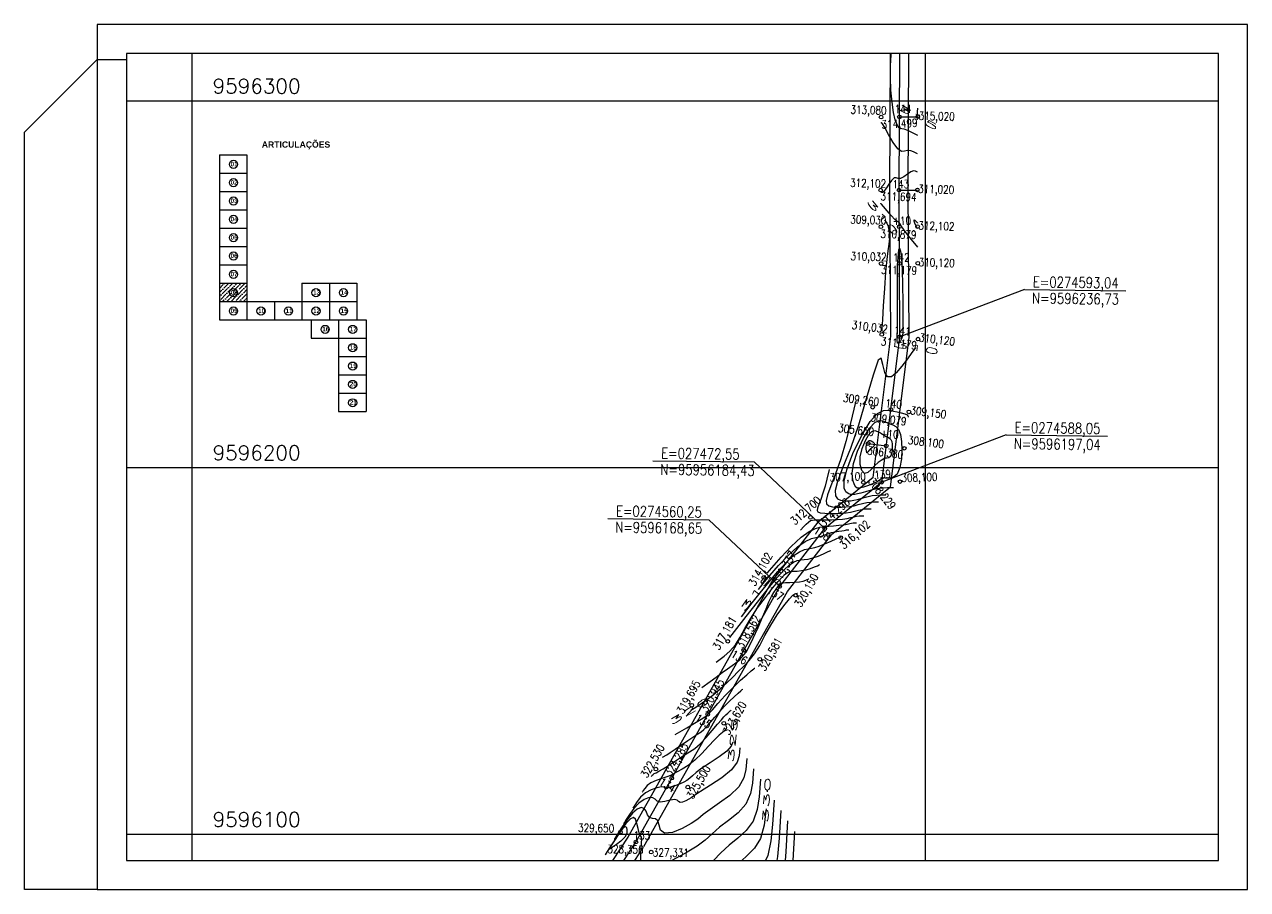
# Model space of a CAD drawing. Header units: millimetres. Extents: x 276147 to 291056, y 9594849 to 9609891.
# Drawn here: x 276152.1 to 276485.7, y 9607570.5 to 9607806.4 of the extents above; entities that cross this region are included whole.
import ezdxf
from ezdxf.enums import TextEntityAlignment as Align

# ---------------------------------------------------------------- set-up
doc = ezdxf.new("R2010")
doc.units = ezdxf.units.MM
doc.header["$LTSCALE"] = 10
doc.linetypes.add('CONTINUO', pattern=[0])
for name, color, linetype in [('2000-Top_malha_coord', 2, 'Continuous'), ('500-dim1', 6, 'Continuous'), ('Curvas mestras', 30, 'Continuous'), ('Curvas simples', 9, 'Continuous'), ('Curvas texto', 2, 'Continuous'), ('LINHA02', 8, 'Continuous'), ('TEXTO-PAPEL', 7, 'Continuous'), ('TEXTO02', 3, 'Continuous'), ('Top_malha_coord', 8, 'Continuous')]:
    doc.layers.add(name, color=color, linetype=linetype)
doc.styles.add('r80', font='romans.shx')
doc.styles.add('ROMANS', font='romans.shx', dxfattribs={"width": 0.8, "height": 4})
doc.styles.add('SIMPLEX', font='simplex', dxfattribs={"height": 0.2})
doc.styles.add('T7', font='arial.ttf')

msp = doc.modelspace()

# ---------------------------------------------------------------- hatches: boundary and pattern name
at = {"layer": 'Top_malha_coord'}
h = msp.add_hatch(dxfattribs=at)
h.set_pattern_fill('ANSI36', color=8, scale=0.25)
h.set_pattern_definition([(45, (15662.7059, 10875.3507), (0.420949505675, 1.54348152081), [1.984375, -0.396875, 0, -0.396875])])
h.paths.add_polyline_path([(276212.77, 9607735.9), (276205.27, 9607735.9), (276205.27, 9607730.9), (276212.77, 9607730.9)])
h.paths.add_polyline_path([(276207.99, 9607733.26, -1), (276210.21, 9607733.26, -1)], flags=0)
h.paths.add_polyline_path([(276207.96, 9607732.07), (276210.46, 9607732.07), (276210.46, 9607734.58), (276207.96, 9607734.58)], flags=24)

# ---------------------------------------------------------------- linework, layer by layer
at = {"layer": '500-dim1', "ltscale": 0.1}
for points in [[(276171.95, 9607570.53), (276485.67, 9607570.53), (276485.67, 9607806.41), (276171.95, 9607806.41)], [(276179.89, 9607578.47), (276477.72, 9607578.47), (276477.72, 9607798.47), (276179.89, 9607798.47)]]:
    msp.add_lwpolyline(points, close=True, dxfattribs=at)
msp.add_lwpolyline([(276171.95, 9607570.53), (276152.09, 9607570.53), (276152.09, 9607777.02), (276171.95, 9607796.88), (276179.89, 9607796.88)], dxfattribs=at)
at = {"layer": 'Curvas mestras', "linetype": 'CONTINUO'}
for points in [[(276395.67, 9607781.17, 315), (276395.62, 9607781.22, 315), (276395.59, 9607781.3, 315), (276395.58, 9607781.45, 315), (276395.59, 9607781.67, 315), (276395.62, 9607782, 315), (276395.65, 9607782.44, 315), (276395.69, 9607782.9, 315), (276395.73, 9607783.28, 315), (276395.74, 9607783.49, 315), (276395.75, 9607783.57, 315), (276395.75, 9607783.58, 315)], [(276386.65, 9607753.17, 310), (276387.29, 9607752.2, 310), (276387.8, 9607751.01, 310), (276388.04, 9607749.66, 310), (276388.03, 9607748.17, 310), (276387.85, 9607746.53, 310), (276387.6, 9607744.69, 310), (276387.3, 9607742.3, 310), (276386.96, 9607738.94, 310), (276386.62, 9607734.45, 310), (276386.31, 9607729.71, 310), (276386.08, 9607725.85, 310), (276385.96, 9607723.72, 310), (276385.91, 9607722.93, 310), (276385.91, 9607722.82, 310)], [(276395.24, 9607718.19, 310), (276394.87, 9607717.9, 310), (276394.12, 9607716.98, 310), (276392.89, 9607715.26, 310), (276391.38, 9607713.2, 310), (276389.86, 9607711.39, 310), (276388.55, 9607710.35, 310), (276387.5, 9607710.33, 310), (276386.75, 9607711.5, 310), (276386.23, 9607713.7, 310), (276385.72, 9607715.43, 310), (276384.89, 9607714.88, 310), (276383.52, 9607710.79, 310), (276381.69, 9607704.31, 310), (276379.57, 9607697.17, 310), (276377.34, 9607690.83, 310), (276375.32, 9607685.68, 310), (276373.86, 9607681.82, 310), (276373.22, 9607679.31, 310), (276373.28, 9607677.85, 310), (276373.81, 9607677.08, 310), (276374.61, 9607676.69, 310), (276375.54, 9607676.54, 310), (276376.49, 9607676.52, 310), (276377.37, 9607676.56, 310), (276378.26, 9607676.68, 310), (276379.28, 9607676.9, 310), (276380.5, 9607677.24, 310), (276381.87, 9607677.62, 310), (276383.25, 9607677.93, 310), (276384.54, 9607678.09, 310), (276385.64, 9607678.14, 310), (276386.44, 9607678.14, 310), (276386.87, 9607678.13, 310), (276387.03, 9607678.13, 310), (276387.05, 9607678.13, 310)], [(276352.27, 9607652.38, 315), (276353.55, 9607653.97, 315), (276355.38, 9607656.15, 315), (276357.74, 9607658.86, 315), (276360.37, 9607661.65, 315), (276362.9, 9607663.98, 315), (276365.04, 9607665.45, 315), (276366.72, 9607666.21, 315), (276367.94, 9607666.54, 315), (276368.71, 9607666.7, 315), (276369.24, 9607666.81, 315), (276369.74, 9607666.97, 315), (276370.41, 9607667.23, 315), (276371.24, 9607667.55, 315), (276372.21, 9607667.85, 315), (276373.24, 9607668.07, 315), (276374.23, 9607668.22, 315), (276375.06, 9607668.33, 315), (276375.63, 9607668.43, 315), (276376.01, 9607668.51, 315), (276376.28, 9607668.57, 315), (276376.51, 9607668.6, 315), (276376.71, 9607668.61, 315), (276376.85, 9607668.6, 315), (276376.93, 9607668.6, 315), (276376.96, 9607668.6, 315), (276376.96, 9607668.6, 315)], [(276333.88, 9607619.42, 320), (276334.72, 9607619.96, 320), (276336.01, 9607620.82, 320), (276337.79, 9607622.06, 320), (276339.84, 9607623.57, 320), (276341.88, 9607625.21, 320), (276343.66, 9607626.85, 320), (276345.25, 9607628.44, 320), (276346.76, 9607629.95, 320), (276348.27, 9607631.39, 320), (276349.78, 9607632.94, 320), (276351.23, 9607634.79, 320), (276352.61, 9607637.11, 320), (276354.03, 9607639.76, 320), (276355.61, 9607642.6, 320), (276357.42, 9607645.41, 320), (276359.22, 9607647.9, 320), (276360.72, 9607649.76, 320), (276361.69, 9607650.77, 320), (276362.23, 9607651.15, 320), (276362.51, 9607651.22, 320), (276362.68, 9607651.25, 320), (276362.79, 9607651.28, 320), (276362.84, 9607651.3, 320), (276362.87, 9607651.32, 320), (276362.89, 9607651.32, 320), (276362.89, 9607651.32, 320)], [(276345.25, 9607610.69, 325), (276344.79, 9607609.64, 325), (276343.63, 9607608.3, 325), (276341.58, 9607606.72, 325), (276339.12, 9607605.09, 325), (276336.87, 9607603.61, 325), (276335.31, 9607602.43, 325), (276334.3, 9607601.53, 325), (276333.54, 9607600.85, 325), (276332.77, 9607600.3, 325), (276331.91, 9607599.84, 325), (276330.89, 9607599.39, 325), (276329.71, 9607598.92, 325), (276328.54, 9607598.51, 325), (276327.61, 9607598.3, 325), (276327.04, 9607598.33, 325), (276326.57, 9607598.46, 325), (276325.83, 9607598.5, 325), (276324.57, 9607598.28, 325), (276323, 9607597.75, 325), (276321.43, 9607596.89, 325), (276320.14, 9607595.74, 325), (276319.17, 9607594.53, 325), (276318.52, 9607593.56, 325), (276318.18, 9607593.01, 325), (276318.05, 9607592.81, 325), (276318.03, 9607592.79, 325)], [(276354.67, 9607597.75, 330), (276354.63, 9607597.21, 330)], [(276354.35, 9607592.57, 330), (276354.31, 9607592.03, 330), (276353.8, 9607588.11, 330), (276352.81, 9607584.46, 330), (276351.21, 9607581.77, 330), (276349.14, 9607579.72, 330), (276347.71, 9607578.47, 330)]]:
    msp.add_polyline3d(points, dxfattribs=at)
at = {"layer": 'Curvas simples', "linetype": 'CONTINUO'}
for points in [[(276395.71, 9607776.14, 314), (276394.09, 9607776.97, 314), (276393.01, 9607777.48, 314), (276392.03, 9607777.86, 314), (276391.37, 9607777.99, 314), (276390.93, 9607778.07, 314), (276390.55, 9607778.35, 314), (276390.09, 9607779.08, 314), (276389.59, 9607780.4, 314), (276389.11, 9607782.45, 314), (276388.71, 9607785.25, 314), (276388.42, 9607788.53, 314), (276388.28, 9607791.93, 314), (276388.3, 9607795.14, 314), (276388.49, 9607798.13, 314), (276388.53, 9607798.47, 314)], [(276395.67, 9607771.16, 313), (276394.59, 9607771.7, 313), (276393.8, 9607771.97, 313), (276392.95, 9607772.03, 313), (276392.13, 9607771.82, 313), (276391.27, 9607771.78, 313), (276390.26, 9607772.47, 313), (276389.02, 9607774.21, 313), (276387.77, 9607776.43, 313), (276386.75, 9607778.35, 313), (276386.14, 9607779.36, 313), (276385.87, 9607779.65, 313), (276385.78, 9607779.61, 313), (276385.74, 9607779.55, 313), (276385.73, 9607779.53, 313), (276385.73, 9607779.53, 313)], [(276395.64, 9607766.18, 312), (276395.09, 9607766.43, 312), (276394.59, 9607766.46, 312), (276393.87, 9607766.2, 312), (276392.94, 9607765.57, 312), (276391.94, 9607764.84, 312), (276391.05, 9607764.38, 312), (276390.38, 9607764.41, 312), (276389.84, 9607764.62, 312), (276389.27, 9607764.55, 312), (276388.58, 9607763.87, 312), (276387.83, 9607762.84, 312), (276387.17, 9607761.83, 312), (276386.68, 9607761.14, 312), (276386.34, 9607760.76, 312), (276386.1, 9607760.62, 312), (276385.92, 9607760.62, 312), (276385.78, 9607760.71, 312), (276385.68, 9607760.81, 312), (276385.63, 9607760.87, 312), (276385.62, 9607760.89, 312), (276385.61, 9607760.89, 312)], [(276395.71, 9607745.73, 311), (276394, 9607747.82, 311), (276392.86, 9607749.25, 311), (276391.84, 9607750.59, 311), (276391.2, 9607751.54, 311), (276390.86, 9607752.13, 311), (276390.67, 9607752.41, 311), (276390.48, 9607752.52, 311), (276390.14, 9607752.69, 311), (276389.5, 9607753.23, 311), (276388.49, 9607754.3, 311), (276387.35, 9607755.61, 311), (276386.39, 9607756.74, 311), (276385.86, 9607757.37, 311), (276385.66, 9607757.61, 311), (276385.63, 9607757.64, 311)], [(276395.68, 9607750.78, 312), (276395.52, 9607750.99, 312), (276395.38, 9607751.22, 312), (276395.19, 9607751.62, 312), (276394.97, 9607752.19, 312), (276394.79, 9607752.76, 312), (276394.76, 9607753.11, 312), (276394.93, 9607753.08, 312), (276395.2, 9607752.8, 312), (276395.46, 9607752.49, 312), (276395.61, 9607752.31, 312), (276395.66, 9607752.24, 312), (276395.67, 9607752.23, 312)], [(276378.86, 9607703.78, 311), (276377.32, 9607697.34, 311), (276376.13, 9607692.72, 311), (276374.75, 9607687.99, 311), (276373.32, 9607683.9, 311), (276372.04, 9607680.61, 311), (276371.12, 9607678.18, 311), (276370.74, 9607676.59, 311), (276370.87, 9607675.67, 311), (276371.47, 9607675.18, 311), (276372.47, 9607674.92, 311), (276373.7, 9607674.81, 311), (276374.97, 9607674.79, 311), (276376.14, 9607674.85, 311), (276377.24, 9607674.97, 311), (276378.34, 9607675.18, 311), (276379.5, 9607675.48, 311), (276380.69, 9607675.8, 311), (276381.85, 9607676.06, 311), (276382.94, 9607676.19, 311), (276383.86, 9607676.23, 311), (276384.52, 9607676.23, 311), (276384.88, 9607676.23, 311), (276385.02, 9607676.22, 311), (276385.04, 9607676.22, 311)], [(276389.07, 9607680.03, 309), (276387.43, 9607680.05, 309), (276386.15, 9607679.99, 309), (276384.64, 9607679.8, 309), (276383.04, 9607679.44, 309), (276381.51, 9607679.01, 309), (276380.21, 9607678.63, 309), (276379.28, 9607678.39, 309), (276378.6, 9607678.28, 309), (276378.01, 9607678.25, 309), (276377.38, 9607678.27, 309), (276376.74, 9607678.47, 309), (276376.14, 9607678.99, 309), (276375.67, 9607680.01, 309), (276375.64, 9607681.87, 309), (276376.37, 9607684.97, 309), (276378.06, 9607689.41, 309), (276380.34, 9607694.22, 309), (276382.72, 9607698.17, 309), (276384.76, 9607700.35, 309), (276386.35, 9607701.13, 309), (276387.44, 9607701.21, 309), (276388.07, 9607701.17, 309), (276388.51, 9607701.11, 309), (276389.1, 9607700.99, 309), (276390.08, 9607700.8, 309), (276391.24, 9607700.54, 309), (276392.22, 9607700.25, 309), (276392.8, 9607699.96, 309), (276393.04, 9607699.7, 309), (276393.1, 9607699.5, 309), (276393.11, 9607699.39, 309), (276393.12, 9607699.35, 309), (276393.12, 9607699.35, 309)], [(276371.57, 9607685.07, 312), (276370.94, 9607682.42, 312), (276370.45, 9607680.52, 312), (276369.88, 9607678.58, 312), (276369.29, 9607676.89, 312), (276368.77, 9607675.54, 312), (276368.39, 9607674.53, 312), (276368.25, 9607673.88, 312), (276368.46, 9607673.49, 312), (276369.14, 9607673.28, 312), (276370.34, 9607673.14, 312), (276371.86, 9607673.07, 312), (276373.46, 9607673.07, 312), (276374.92, 9607673.13, 312), (276376.22, 9607673.26, 312), (276377.41, 9607673.46, 312), (276378.5, 9607673.71, 312), (276379.52, 9607673.98, 312), (276380.46, 9607674.18, 312), (276381.33, 9607674.29, 312), (276382.07, 9607674.33, 312), (276382.61, 9607674.33, 312), (276382.9, 9607674.32, 312), (276383, 9607674.32, 312), (276383.02, 9607674.32, 312)], [(276363.74, 9607668.49, 313), (276364.63, 9607669.48, 313), (276365.26, 9607670.15, 313), (276365.89, 9607670.74, 313), (276366.43, 9607671.11, 313), (276367.02, 9607671.28, 313), (276367.87, 9607671.33, 313), (276369.09, 9607671.33, 313), (276370.58, 9607671.31, 313), (276372.19, 9607671.33, 313), (276373.76, 9607671.41, 313), (276375.21, 9607671.55, 313), (276376.47, 9607671.73, 313), (276377.5, 9607671.95, 313), (276378.34, 9607672.15, 313), (276379.06, 9607672.31, 313), (276379.72, 9607672.4, 313), (276380.28, 9607672.42, 313), (276380.69, 9607672.42, 313), (276380.91, 9607672.41, 313), (276380.99, 9607672.41, 313), (276381, 9607672.41, 313)], [(276354.64, 9607656.83, 314), (276358.51, 9607661.16, 314), (276361.23, 9607664.04, 314), (276363.93, 9607666.59, 314), (276366.15, 9607668.19, 314), (276367.83, 9607668.99, 314), (276369.04, 9607669.31, 314), (276369.89, 9607669.44, 314), (276370.61, 9607669.51, 314), (276371.51, 9607669.57, 314), (276372.78, 9607669.68, 314), (276374.22, 9607669.84, 314), (276375.54, 9607670.01, 314), (276376.5, 9607670.18, 314), (276377.16, 9607670.33, 314), (276377.67, 9607670.44, 314), (276378.12, 9607670.5, 314), (276378.49, 9607670.51, 314), (276378.77, 9607670.51, 314), (276378.92, 9607670.51, 314), (276378.97, 9607670.51, 314), (276378.98, 9607670.51, 314)], [(276347.67, 9607644.9, 316), (276350.58, 9607648.66, 316), (276352.77, 9607651.43, 316), (276355.19, 9607654.43, 316), (276357.58, 9607657.24, 316), (276359.81, 9607659.66, 316), (276361.78, 9607661.49, 316), (276363.44, 9607662.62, 316), (276364.79, 9607663.21, 316), (276365.87, 9607663.47, 316), (276366.76, 9607663.61, 316), (276367.66, 9607663.78, 316), (276368.83, 9607664.15, 316), (276370.4, 9607664.78, 316), (276372.08, 9607665.52, 316), (276373.47, 9607666.15, 316), (276374.29, 9607666.51, 316), (276374.65, 9607666.64, 316), (276374.77, 9607666.67, 316), (276374.82, 9607666.68, 316), (276374.86, 9607666.69, 316), (276374.88, 9607666.69, 316), (276374.9, 9607666.7, 316), (276374.92, 9607666.7, 316), (276374.93, 9607666.7, 316), (276374.94, 9607666.7, 316), (276374.94, 9607666.7, 316), (276374.94, 9607666.7, 316)], [(276344.48, 9607639.24, 317), (276348.9, 9607644.94, 317), (276351.99, 9607648.89, 317), (276355.01, 9607652.7, 317), (276357.42, 9607655.63, 317), (276359.25, 9607657.67, 317), (276360.67, 9607659, 317), (276361.84, 9607659.8, 317), (276362.86, 9607660.21, 317), (276363.81, 9607660.39, 317), (276364.78, 9607660.5, 317), (276365.85, 9607660.64, 317), (276367.1, 9607660.94, 317), (276368.56, 9607661.47, 317), (276369.99, 9607662.08, 317), (276371.12, 9607662.6, 317), (276371.75, 9607662.88, 317), (276371.98, 9607662.99, 317), (276372.01, 9607663.01, 317)], [(276340.71, 9607632.54, 318), (276342.91, 9607634.17, 318), (276344.45, 9607635.52, 318), (276345.99, 9607637.25, 318), (276347.31, 9607639.3, 318), (276348.58, 9607641.68, 318), (276350.1, 9607644.36, 318), (276352.06, 9607647.3, 318), (276354.19, 9607650.2, 318), (276356.15, 9607652.69, 318), (276357.65, 9607654.52, 318), (276358.74, 9607655.74, 318), (276359.56, 9607656.51, 318), (276360.24, 9607656.97, 318), (276360.93, 9607657.21, 318), (276361.74, 9607657.31, 318), (276362.79, 9607657.38, 318), (276364.01, 9607657.49, 318), (276365.28, 9607657.7, 318), (276366.51, 9607658.06, 318), (276367.58, 9607658.48, 318), (276368.36, 9607658.83, 318), (276368.79, 9607659.03, 318), (276368.95, 9607659.1, 318), (276368.97, 9607659.11, 318)], [(276336.81, 9607625.6, 319), (276339.08, 9607627.26, 319), (276340.72, 9607628.45, 319), (276342.4, 9607629.67, 319), (276343.88, 9607630.74, 319), (276345.11, 9607631.63, 319), (276346.07, 9607632.37, 319), (276346.79, 9607632.99, 319), (276347.34, 9607633.52, 319), (276347.81, 9607633.99, 319), (276348.29, 9607634.48, 319), (276348.9, 9607635.28, 319), (276349.74, 9607636.76, 319), (276350.88, 9607639.11, 319), (276352.17, 9607641.95, 319), (276353.38, 9607644.75, 319), (276354.37, 9607647.09, 319), (276355.15, 9607648.94, 319), (276355.84, 9607650.39, 319), (276356.49, 9607651.54, 319), (276357.09, 9607652.41, 319), (276357.59, 9607653.06, 319), (276357.97, 9607653.52, 319), (276358.24, 9607653.83, 319), (276358.45, 9607654.03, 319), (276358.65, 9607654.14, 319), (276358.99, 9607654.2, 319), (276359.68, 9607654.24, 319), (276360.81, 9607654.27, 319), (276362.17, 9607654.33, 319), (276363.47, 9607654.45, 319), (276364.47, 9607654.65, 319), (276365.17, 9607654.88, 319), (276365.6, 9607655.07, 319), (276365.83, 9607655.17, 319), (276365.92, 9607655.21, 319), (276365.93, 9607655.22, 319)], [(276329.58, 9607612.76, 321), (276332.74, 9607614.66, 321), (276334.82, 9607615.92, 321), (276336.62, 9607617.01, 321), (276337.67, 9607617.65, 321), (276338.12, 9607617.93, 321), (276338.25, 9607618.01, 321), (276338.31, 9607618.05, 321), (276338.36, 9607618.08, 321), (276338.4, 9607618.12, 321), (276338.49, 9607618.21, 321), (276338.84, 9607618.6, 321), (276339.7, 9607619.57, 321), (276341.24, 9607621.27, 321), (276343.24, 9607623.44, 321), (276345.39, 9607625.65, 321), (276347.41, 9607627.57, 321), (276349.1, 9607629.08, 321), (276350.33, 9607630.12, 321), (276350.99, 9607630.67, 321), (276351.23, 9607630.88, 321), (276351.27, 9607630.91, 321)], [(276326.12, 9607606.61, 322), (276327.25, 9607607.3, 322), (276328.24, 9607607.93, 322), (276329.6, 9607608.82, 322), (276331.28, 9607609.96, 322), (276333.05, 9607611.18, 322), (276334.61, 9607612.23, 322), (276335.75, 9607612.97, 322), (276336.61, 9607613.54, 322), (276337.38, 9607614.18, 322), (276338.25, 9607615.08, 322), (276339.26, 9607616.23, 322), (276340.41, 9607617.57, 322), (276341.7, 9607619.04, 322), (276343.06, 9607620.53, 322), (276344.41, 9607621.92, 322), (276345.65, 9607623.11, 322), (276346.7, 9607624.04, 322), (276347.46, 9607624.68, 322), (276347.87, 9607625.03, 322), (276348.02, 9607625.15, 322), (276348.04, 9607625.17, 322)], [(276323.1, 9607601.34, 323), (276323.32, 9607601.68, 323), (276323.53, 9607601.92, 323), (276323.86, 9607602.16, 323), (276324.35, 9607602.39, 323), (276325.12, 9607602.76, 323), (276326.32, 9607603.44, 323), (276328.01, 9607604.53, 323), (276329.96, 9607605.84, 323), (276331.85, 9607607.08, 323), (276333.46, 9607608.07, 323), (276334.89, 9607609.02, 323), (276336.37, 9607610.25, 323), (276338.02, 9607611.96, 323), (276339.68, 9607613.86, 323), (276341.11, 9607615.58, 323), (276342.16, 9607616.81, 323), (276342.88, 9607617.62, 323), (276343.42, 9607618.19, 323), (276343.9, 9607618.65, 323), (276344.3, 9607619, 323), (276344.59, 9607619.25, 323), (276344.75, 9607619.38, 323), (276344.81, 9607619.43, 323), (276344.81, 9607619.44, 323)], [(276343.52, 9607614.8, 324), (276343.48, 9607614.45, 324), (276343.36, 9607614.16, 324), (276343.04, 9607613.79, 324), (276342.44, 9607613.32, 324), (276341.53, 9607612.58, 324), (276340.26, 9607611.39, 324), (276338.66, 9607609.65, 324), (276336.82, 9607607.65, 324), (276334.92, 9607605.79, 324), (276333.08, 9607604.37, 324), (276331.44, 9607603.36, 324), (276330.11, 9607602.64, 324), (276329.13, 9607602.1, 324), (276328.27, 9607601.65, 324), (276327.25, 9607601.23, 324), (276325.88, 9607600.78, 324), (276324.35, 9607600.25, 324), (276322.95, 9607599.6, 324), (276321.92, 9607598.85, 324), (276321.25, 9607598.11, 324), (276320.85, 9607597.52, 324), (276320.65, 9607597.2, 324), (276320.58, 9607597.08, 324), (276320.57, 9607597.06, 324)], [(276347.23, 9607609.12, 326), (276347.04, 9607606.95, 326), (276346.43, 9607605.24, 326), (276344.91, 9607603.21, 326), (276342.27, 9607601.02, 326), (276339.17, 9607598.95, 326), (276336.47, 9607597.28, 326), (276334.83, 9607596.21, 326), (276333.95, 9607595.57, 326), (276333.31, 9607595.13, 326), (276332.48, 9607594.69, 326), (276331.6, 9607594.34, 326), (276330.9, 9607594.25, 326), (276330.5, 9607594.51, 326), (276330.15, 9607594.89, 326), (276329.48, 9607595.08, 326), (276328.24, 9607594.88, 326), (276326.76, 9607594.53, 326), (276325.46, 9607594.38, 326), (276324.65, 9607594.66, 326), (276324.11, 9607595.16, 326), (276323.46, 9607595.56, 326), (276322.44, 9607595.58, 326), (276321.11, 9607595.11, 326), (276319.67, 9607594.12, 326), (276318.28, 9607592.61, 326), (276317.07, 9607590.96, 326), (276316.18, 9607589.59, 326), (276315.7, 9607588.83, 326), (276315.53, 9607588.55, 326), (276315.5, 9607588.51, 326)], [(276349.09, 9607606.28, 327), (276348.86, 9607603.22, 327), (276348.27, 9607600.96, 327), (276346.89, 9607598.52, 327), (276344.51, 9607596.21, 327), (276341.66, 9607594.14, 327), (276339.07, 9607592.38, 327), (276337.21, 9607590.96, 327), (276335.7, 9607589.73, 327), (276333.91, 9607588.49, 327), (276331.45, 9607587.16, 327), (276328.81, 9607586.12, 327), (276326.69, 9607585.86, 327), (276325.6, 9607586.68, 327), (276325.18, 9607588.05, 327), (276324.86, 9607589.26, 327), (276324.22, 9607589.79, 327), (276323.37, 9607589.94, 327), (276322.59, 9607590.19, 327), (276322.05, 9607590.91, 327), (276321.62, 9607591.85, 327), (276321.1, 9607592.62, 327), (276320.3, 9607592.88, 327), (276319.23, 9607592.48, 327), (276317.91, 9607591.34, 327), (276316.42, 9607589.48, 327), (276314.97, 9607587.38, 327), (276313.85, 9607585.62, 327), (276313.23, 9607584.64, 327), (276313, 9607584.28, 327), (276312.97, 9607584.23, 327)], [(276350.95, 9607603.44, 328), (276350.68, 9607599.49, 328), (276350.12, 9607596.68, 328), (276348.86, 9607593.83, 328), (276346.74, 9607591.4, 328), (276344.15, 9607589.33, 328), (276341.66, 9607587.49, 328), (276339.63, 9607585.74, 328), (276337.76, 9607584.03, 328), (276335.6, 9607582.34, 328), (276332.83, 9607580.67, 328), (276329.85, 9607579.1, 328), (276328.64, 9607578.47, 328)], [(276352.81, 9607600.59, 329), (276352.49, 9607595.76, 329), (276351.96, 9607592.39, 329), (276350.84, 9607589.14, 329), (276348.97, 9607586.58, 329), (276346.65, 9607584.53, 329), (276344.25, 9607582.6, 329), (276342.06, 9607580.52, 329), (276340.05, 9607578.47, 329)], [(276356.53, 9607594.91, 331), (276356.13, 9607588.3, 331), (276355.65, 9607583.83, 331), (276354.79, 9607579.77, 331), (276354.16, 9607578.47, 331)], [(276358.39, 9607592.07, 332), (276357.95, 9607584.57, 332), (276357.49, 9607579.55, 332), (276357.32, 9607578.47, 332)], [(276320.2, 9607578.47, 328), (276320.17, 9607580.17, 328), (276320.27, 9607581.9, 328), (276320.38, 9607583.26, 328), (276320.44, 9607584.22, 328), (276320.4, 9607584.81, 328), (276320.24, 9607585.11, 328), (276320, 9607585.39, 328), (276319.72, 9607586.01, 328), (276319.45, 9607587.17, 328), (276319.13, 9607588.54, 328), (276318.73, 9607589.68, 328), (276318.17, 9607590.17, 328), (276317.35, 9607589.84, 328), (276316.15, 9607588.56, 328), (276314.56, 9607586.35, 328), (276312.88, 9607583.8, 328), (276311.51, 9607581.65, 328), (276310.76, 9607580.45, 328), (276310.48, 9607580.01, 328), (276310.44, 9607579.95, 328)], [(276360.24, 9607589.23, 333), (276359.76, 9607580.84, 333), (276359.58, 9607578.47, 333)], [(276362.1, 9607586.39, 334), (276361.66, 9607578.47, 334)]]:
    msp.add_polyline3d(points, dxfattribs=at)
for points in [[(276390.18, 9607719.47, 311), (276390.15, 9607720.2, 311), (276390.14, 9607720.79, 311), (276390.14, 9607721.53, 311), (276390.17, 9607722.47, 311), (276390.2, 9607724.01, 311), (276390.22, 9607726.62, 311), (276390.22, 9607730.51, 311), (276390.21, 9607734.84, 311), (276390.21, 9607738.51, 311), (276390.23, 9607740.72, 311), (276390.28, 9607741.89, 311), (276390.36, 9607742.79, 311), (276390.46, 9607743.94, 311), (276390.6, 9607744.99, 311), (276390.79, 9607745.38, 311), (276391.02, 9607744.63, 311), (276391.26, 9607742.66, 311), (276391.46, 9607739.49, 311), (276391.59, 9607735.28, 311), (276391.65, 9607730.77, 311), (276391.68, 9607726.83, 311), (276391.69, 9607724.14, 311), (276391.65, 9607722.49, 311), (276391.53, 9607721.47, 311), (276391.31, 9607720.73, 311), (276391.03, 9607720.18, 311), (276390.76, 9607719.81, 311), (276390.53, 9607719.61, 311), (276390.37, 9607719.51, 311), (276390.26, 9607719.48, 311), (276390.2, 9607719.47, 311), (276390.18, 9607719.47, 311), (276390.18, 9607719.47, 311)], [(276386.05, 9607682.81, 308), (276385.86, 9607682.69, 308), (276385.71, 9607682.58, 308), (276385.53, 9607682.41, 308), (276385.3, 9607682.17, 308), (276384.91, 9607681.85, 308), (276384.22, 9607681.47, 308), (276383.17, 9607681.04, 308), (276381.98, 9607680.61, 308), (276380.93, 9607680.27, 308), (276380.23, 9607680.08, 308), (276379.82, 9607680, 308), (276379.52, 9607679.98, 308), (276379.22, 9607680.01, 308), (276378.87, 9607680.25, 308), (276378.47, 9607680.89, 308), (276378.05, 9607682.11, 308), (276377.86, 9607684.02, 308), (276378.22, 9607686.7, 308), (276379.32, 9607690.1, 308), (276380.89, 9607693.58, 308), (276382.56, 9607696.37, 308), (276384, 9607697.89, 308), (276385.17, 9607698.39, 308), (276386.1, 9607698.33, 308), (276386.83, 9607698.1, 308), (276387.46, 9607697.81, 308), (276388.12, 9607697.53, 308), (276388.9, 9607697.26, 308), (276389.71, 9607696.82, 308), (276390.44, 9607696, 308), (276390.98, 9607694.62, 308), (276391.31, 9607692.73, 308), (276391.42, 9607690.46, 308), (276391.28, 9607687.96, 308), (276390.85, 9607685.6, 308), (276390.08, 9607683.82, 308), (276388.98, 9607682.92, 308), (276387.79, 9607682.68, 308), (276386.82, 9607682.73, 308), (276386.28, 9607682.78, 308), (276386.08, 9607682.81, 308), (276386.05, 9607682.81, 308)], [(276386.72, 9607688.17, 307), (276385.73, 9607687.55, 307), (276384.95, 9607686.98, 307), (276384.03, 9607686.14, 307), (276383.06, 9607685.08, 307), (276382.09, 9607684.2, 307), (276381.2, 9607683.98, 307), (276380.48, 9607684.78, 307), (276380.04, 9607686.4, 307), (276380.05, 9607688.52, 307), (276380.58, 9607690.81, 307), (276381.45, 9607692.94, 307), (276382.4, 9607694.56, 307), (276383.24, 9607695.42, 307), (276384, 9607695.65, 307), (276384.76, 9607695.45, 307), (276385.59, 9607695.02, 307), (276386.41, 9607694.52, 307), (276387.14, 9607694.07, 307), (276387.7, 9607693.78, 307), (276388.11, 9607693.54, 307), (276388.4, 9607693.22, 307), (276388.61, 9607692.69, 307), (276388.74, 9607691.97, 307), (276388.78, 9607691.1, 307), (276388.73, 9607690.14, 307), (276388.56, 9607689.24, 307), (276388.27, 9607688.56, 307), (276387.85, 9607688.21, 307), (276387.39, 9607688.12, 307), (276387.02, 9607688.14, 307), (276386.81, 9607688.16, 307), (276386.73, 9607688.17, 307), (276386.72, 9607688.17, 307)], [(276381.87, 9607689.56, 306), (276381.7, 9607690.16, 306), (276381.62, 9607690.63, 306), (276381.63, 9607691.18, 306), (276381.77, 9607691.78, 306), (276381.99, 9607692.33, 306), (276382.24, 9607692.75, 306), (276382.46, 9607692.97, 306), (276382.7, 9607693, 306), (276383.02, 9607692.86, 306), (276383.44, 9607692.59, 306), (276383.81, 9607692.23, 306), (276383.96, 9607691.84, 306), (276383.76, 9607691.45, 306), (276383.34, 9607691.06, 306), (276382.86, 9607690.69, 306), (276382.47, 9607690.32, 306), (276382.19, 9607689.99, 306), (276382.01, 9607689.75, 306), (276381.91, 9607689.62, 306), (276381.88, 9607689.57, 306), (276381.87, 9607689.56, 306)], [(276311.57, 9607581.49, 329), (276313.07, 9607583.86, 329), (276314.08, 9607585.42, 329), (276315, 9607586.76, 329), (276315.64, 9607587.52, 329), (276316.03, 9607587.71, 329), (276316.27, 9607587.42, 329), (276316.42, 9607586.77, 329), (276316.34, 9607585.85, 329), (276315.82, 9607584.8, 329), (276314.78, 9607583.73, 329), (276313.52, 9607582.77, 329), (276312.44, 9607582.05, 329), (276311.83, 9607581.66, 329), (276311.61, 9607581.51, 329), (276311.57, 9607581.49, 329)]]:
    msp.add_polyline3d(points, close=True, dxfattribs=at)
at = {"layer": 'LINHA02'}
for p, q in [((276424.84, 9607734.16), (276390.87, 9607721.26)), ((276424.84, 9607734.16), (276452.44, 9607733.81)), ((276419.87, 9607694.47), (276385.9, 9607681.57)), ((276419.87, 9607694.47), (276447.47, 9607694.12)), ((276323.48, 9607687.45), (276351.07, 9607687.11)), ((276351.07, 9607687.11), (276370.38, 9607668.96)), ((276311.17, 9607671.69), (276338.77, 9607671.34)), ((276338.77, 9607671.34), (276358.07, 9607653.19))]:
    msp.add_line(p, q, dxfattribs=at)
at = {"layer": 'TEXTO-PAPEL', "color": 7, "linetype": 'Continuous'}
for p, q in [((276390.61, 9607761.26), (276390.83, 9607798.47)), ((276393.11, 9607761.24), (276393.33, 9607798.47)), ((276390.74, 9607781.26), (276395.74, 9607781.23)), ((276390.87, 9607721.26), (276390.61, 9607761.26)), ((276390.61, 9607761.26), (276395.61, 9607761.23)), ((276385.9, 9607681.57), (276390.87, 9607721.26)), ((276382.18, 9607692.12), (276387.14, 9607691.49)), ((276385.89, 9607681.58), (276370.38, 9607668.96)), ((276358.07, 9607653.19), (276370.38, 9607668.96)), ((276318.84, 9607583.47), (276358.07, 9607653.19)), ((276315.57, 9607578.47), (276318.84, 9607583.47))]:
    msp.add_line(p, q, dxfattribs=at)
for centre in [(276385.74, 9607781.16), (276390.74, 9607781.19), (276395.74, 9607781.23), (276385.61, 9607761.23), (276390.61, 9607761.26), (276395.61, 9607761.29), (276385.68, 9607751.23), (276390.68, 9607751.26), (276395.68, 9607751.29), (276385.74, 9607741.23), (276390.74, 9607741.26), (276395.74, 9607741.29), (276385.91, 9607721.88), (276390.87, 9607721.26), (276395.79, 9607720.61), (276383.43, 9607702.04), (276388.39, 9607701.42), (276393.3, 9607700.77), (276382.18, 9607692.12), (276387.14, 9607691.49), (276392.06, 9607690.84), (276380.89, 9607681.53), (276385.89, 9607681.58), (276390.89, 9607681.75), (276366.47, 9607671.98), (276370.38, 9607668.96), (276374.74, 9607666.5), (276353.72, 9607655.64), (276358.07, 9607653.19), (276362.43, 9607650.74), (276343.91, 9607638.21), (276348.26, 9607635.76), (276352.62, 9607633.31), (276334.1, 9607620.78), (276338.45, 9607618.33), (276342.81, 9607615.88), (276324.29, 9607603.36), (276328.65, 9607600.9), (276333, 9607598.45), (276314.65, 9607586.2), (276318.84, 9607583.47), (276323.02, 9607580.74)]:
    msp.add_circle(centre, 0.5, dxfattribs=at)
at = {"layer": 'Top_malha_coord'}
for p, q in [((276197.82, 9607578.47), (276197.82, 9607798.47)), ((276397.82, 9607578.47), (276397.82, 9607798.47)), ((276179.89, 9607785.59), (276477.72, 9607785.59)), ((276179.89, 9607685.59), (276477.72, 9607685.59)), ((276179.89, 9607585.59), (276477.72, 9607585.59))]:
    msp.add_line(p, q, dxfattribs=at)
at = {"layer": 'Top_malha_coord', "color": 6}
for p, q in [((276388.11, 9607761.27), (276388.33, 9607798.47)), ((276393.11, 9607761.24), (276393.33, 9607798.47)), ((276388.37, 9607721.41), (276388.11, 9607761.24)), ((276393.38, 9607721.11), (276393.11, 9607761.28)), ((276383.55, 9607682.89), (276388.37, 9607721.41)), ((276388.26, 9607680.28), (276393.38, 9607721.11)), ((276383.55, 9607682.89), (276368.58, 9607670.72)), ((276388.26, 9607680.28), (276372.18, 9607667.2)), ((276355.99, 9607654.58), (276368.58, 9607670.72)), ((276360.16, 9607651.8), (276372.18, 9607667.2)), ((276316.66, 9607584.7), (276355.99, 9607654.58)), ((276321.01, 9607582.25), (276360.16, 9607651.8)), ((276312.59, 9607578.47), (276316.74, 9607584.84)), ((276318.56, 9607578.47), (276320.93, 9607582.11))]:
    msp.add_line(p, q, dxfattribs=at)
at = {"layer": 'Top_malha_coord', "color": 7}
for p, q in [((276205.27, 9607770.9), (276205.27, 9607725.9)), ((276205.27, 9607770.9), (276212.77, 9607770.9)), ((276212.77, 9607770.9), (276212.77, 9607725.9)), ((276205.27, 9607765.9), (276212.77, 9607765.9)), ((276205.27, 9607760.9), (276212.77, 9607760.9)), ((276205.27, 9607755.9), (276212.77, 9607755.9)), ((276205.27, 9607750.9), (276212.77, 9607750.9)), ((276205.27, 9607745.9), (276212.77, 9607745.9)), ((276205.27, 9607740.9), (276212.77, 9607740.9)), ((276205.27, 9607735.9), (276212.77, 9607735.9)), ((276227.77, 9607735.9), (276227.77, 9607725.9)), ((276227.77, 9607735.9), (276242.77, 9607735.9)), ((276235.27, 9607735.9), (276235.27, 9607725.9)), ((276242.77, 9607735.9), (276242.77, 9607725.9)), ((276205.27, 9607730.9), (276242.77, 9607730.9)), ((276220.27, 9607730.9), (276220.27, 9607725.9)), ((276205.27, 9607725.9), (276245.27, 9607725.9)), ((276230.27, 9607725.9), (276230.27, 9607720.9)), ((276237.77, 9607725.9), (276237.77, 9607700.9)), ((276245.27, 9607725.9), (276245.27, 9607700.9)), ((276230.27, 9607720.9), (276245.27, 9607720.9)), ((276237.77, 9607715.9), (276245.27, 9607715.9)), ((276237.77, 9607710.9), (276245.27, 9607710.9)), ((276237.77, 9607705.9), (276245.27, 9607705.9)), ((276237.77, 9607700.9), (276245.27, 9607700.9))]:
    msp.add_line(p, q, dxfattribs=at)
for centre in [(276209.1, 9607768.26), (276209.1, 9607763.26), (276209.1, 9607758.26), (276209.1, 9607753.26), (276209.1, 9607748.26), (276209.1, 9607743.26), (276209.1, 9607738.26), (276209.1, 9607733.26), (276231.6, 9607733.26), (276239.1, 9607733.26), (276209.1, 9607728.26), (276216.6, 9607728.26), (276224.1, 9607728.26), (276231.6, 9607728.26), (276239.1, 9607728.26), (276234.1, 9607723.26), (276241.6, 9607723.26), (276241.6, 9607718.26), (276241.6, 9607713.26), (276241.6, 9607708.26), (276241.6, 9607703.26)]:
    msp.add_circle(centre, 1.11, dxfattribs=at)

# ---------------------------------------------------------------- texts
at = {"style": 'ROMANS', "width": 0.8}
for s, p in [('E=0274593,04', (276427.14, 9607737.66)), ('N=9596236,73', (276426.93, 9607733.26)), ('E=0274588,05', (276422.16, 9607697.97)), ('N=9596197,04', (276421.95, 9607693.57)), ('E=027472,55', (276325.77, 9607690.96)), ('N=95956184,43', (276325.56, 9607686.55)), ('E=0274560,25', (276313.46, 9607675.19)), ('N=9596168,65', (276313.25, 9607670.79))]:
    msp.add_text(s, height=2.9046, rotation=359.2617, dxfattribs=at).set_placement(p, align=Align.TOP_LEFT)
at = {"layer": '2000-Top_malha_coord', "style": 'r80'}
for s, p in [('9596300', (276203.4, 9607786.42)), ('9596200', (276203.4, 9607686.42)), ('9596100', (276203.4, 9607586.42))]:
    msp.add_text(s, height=4, dxfattribs=at).set_placement(p, align=Align.BOTTOM_LEFT)
at = {"layer": 'Curvas texto', "style": 'SIMPLEX'}
for s, rotation, width, p, p2 in [('315', 330.4957, 3.563358, (276389.8, 9607783.63, 315), (276400.87, 9607777.36, 315)), ('310', 309.3774, 3.563357, (276381.54, 9607758.22, 310), (276389.61, 9607748.38, 310)), ('310', 350.4522, 3.563358, (276388.96, 9607718.49, 310), (276401.51, 9607716.38, 310)), ('315', 52.1203, 3.563358, (276348.25, 9607645.99, 315), (276356.06, 9607656.03, 315)), ('320', 31.2957, 3.299405, (276328.42, 9607615.22, 320), (276339.29, 9607621.83, 320)), ('325', 84.2793, 3.299405, (276345.43, 9607604.92, 325), (276346.69, 9607617.58, 325)), ('330', 86.4363, 3.299405, (276354.84, 9607588.49, 330), (276355.63, 9607601.19, 330))]:
    msp.add_text(s, height=1.5, rotation=rotation, dxfattribs=dict(at, width=width)).set_placement(p, p2, align=Align.FIT)
at = {"layer": 'TEXTO02', "style": 'ROMANS', "width": 0.8}
for s, rotation, p in [('313,080', 358.3972, (276377.42, 9607784.31)), ('144', 0.9877, (276389.45, 9607784.44)), ('315,020', 358.3972, (276396, 9607782.64)), ('314,499', 2.8388, (276385.79, 9607780.22)), ('312,102', 358.3972, (276377.29, 9607764.37)), ('143', 0.9877, (276388.82, 9607763.94)), ('311,020', 358.3972, (276395.87, 9607762.71)), ('311,694', 358.3972, (276385.6, 9607760.68)), ('309,030', 358.3972, (276377.36, 9607754.37)), ('+10', 0.9877, (276388.89, 9607753.94)), ('312,102', 358.3972, (276395.93, 9607752.71)), ('310,879', 358.3972, (276385.58, 9607750.44)), ('310,032', 358.3972, (276377.43, 9607744.37)), ('142', 0.9877, (276388.96, 9607743.94)), ('310,120', 358.3972, (276396, 9607742.71)), ('311,179', 358.3972, (276385.73, 9607740.68)), ('310,032', 352.9525, (276377.91, 9607725.62)), ('141', 355.5429, (276389.35, 9607724.1)), ('310,120', 352.9525, (276396.25, 9607722.2)), ('311,179', 352.9525, (276385.83, 9607721.16)), ('309,260', 352.9525, (276375.54, 9607705.75)), ('140', 355.5429, (276386.97, 9607704.22)), ('309,150', 352.9525, (276393.87, 9607702.33)), ('309,079', 352.9525, (276383.01, 9607700.43)), ('305,650', 352.9525, (276374.18, 9607697.53)), ('+10', 355.5429, (276385.62, 9607696.01)), ('308,100', 352.9525, (276393.21, 9607694.25)), ('306,380', 352.9525, (276382.1, 9607691.39)), ('307,100', 2.0023, (276371.67, 9607684)), ('308,229', 308.8452, (276383.77, 9607682.99)), ('139', 4.5927, (276383.79, 9607684.63)), ('308,100', 2.0023, (276391.23, 9607683.84)), ('312,700', 41.7414, (276360.78, 9607671.43)), ('314,296', 41.7414, (276368.65, 9607670.9)), ('138', 328.27, (276368.28, 9607669.74)), ('316,102', 41.7414, (276374.15, 9607664.85)), ('314,102', 60.181, (276349.43, 9607654.15)), ('319,337', 60.181, (276355.9, 9607654.56)), ('320,150', 60.181, (276361.95, 9607648.41)), ('137', 328.27, (276355.52, 9607653.4)), ('317,181', 60.181, (276339.62, 9607636.72)), ('318,562', 60.181, (276346.09, 9607637.13)), ('320,581', 60.181, (276352.14, 9607630.98)), ('136', 328.27, (276345.71, 9607635.98)), ('319,695', 60.181, (276329.81, 9607619.29)), ('320,945', 60.181, (276336.28, 9607619.7)), ('323,620', 60.181, (276342.33, 9607613.55)), ('135', 328.27, (276335.9, 9607618.55)), ('322,530', 60.181, (276320, 9607601.87)), ('324,285', 60.181, (276326.47, 9607602.27)), ('325,500', 60.181, (276332.52, 9607596.12)), ('134', 328.27, (276326.09, 9607601.12)), ('329,650', 359.074, (276303.11, 9607588.47)), ('133', 359.074, (276318.25, 9607586.39)), ('328,356', 359.074, (276311.11, 9607582.68)), ('327,331', 359.074, (276323.48, 9607581.77))]:
    msp.add_text(s, height=2.207, rotation=rotation, dxfattribs=at).set_placement(p, align=Align.TOP_LEFT)
at = {"layer": 'Top_malha_coord', "color": 7, "attachment_point": 1, "style": 'T7'}
for s, insert, char_height in [('{\\fArial|b1|i0|c0|p34;ARTICULAÇÕES}', (276216.82, 9607774.51), 1.6821), ('{\\fArial|b1|i0|c0|p34;01}', (276208.33, 9607768.95), 1.2169), ('{\\fArial|b1|i0|c0|p34;02}', (276208.33, 9607763.95), 1.2169), ('{\\fArial|b1|i0|c0|p34;03}', (276208.33, 9607758.95), 1.2169), ('{\\fArial|b1|i0|c0|p34;04}', (276208.33, 9607753.95), 1.2169), ('{\\fArial|b1|i0|c0|p34;05}', (276208.33, 9607748.95), 1.2169), ('{\\fArial|b1|i0|c0|p34;06}', (276208.33, 9607743.95), 1.2169), ('{\\fArial|b1|i0|c0|p34;07}', (276208.33, 9607738.95), 1.2169), ('{\\fArial|b1|i0|c0|p34;08}', (276208.33, 9607733.95), 1.2169), ('{\\fArial|b1|i0|c0|p34;13}', (276230.83, 9607733.95), 1.2169), ('{\\fArial|b1|i0|c0|p34;14}', (276238.33, 9607733.95), 1.2169), ('{\\fArial|b1|i0|c0|p34;09}', (276208.33, 9607728.95), 1.2169), ('{\\fArial|b1|i0|c0|p34;10}', (276215.83, 9607728.95), 1.2169), ('{\\fArial|b1|i0|c0|p34;11}', (276223.33, 9607728.95), 1.2169), ('{\\fArial|b1|i0|c0|p34;12}', (276230.83, 9607728.95), 1.2169), ('{\\fArial|b1|i0|c0|p34;15}', (276238.33, 9607728.95), 1.2169), ('{\\fArial|b1|i0|c0|p34;16}', (276233.33, 9607723.95), 1.2169), ('{\\fArial|b1|i0|c0|p34;17}', (276240.83, 9607723.95), 1.2169), ('{\\fArial|b1|i0|c0|p34;18}', (276240.83, 9607718.95), 1.2169), ('{\\fArial|b1|i0|c0|p34;19}', (276240.83, 9607713.95), 1.2169), ('{\\fArial|b1|i0|c0|p34;20}', (276240.83, 9607708.95), 1.2169), ('{\\fArial|b1|i0|c0|p34;21}', (276240.83, 9607703.95), 1.2169)]:
    msp.add_mtext_dynamic_manual_height_columns(s, width=9.0598, gutter_width=12.5, heights=[0], dxfattribs=dict(at, insert=insert, char_height=char_height))

doc.saveas('drawing.dxf')
